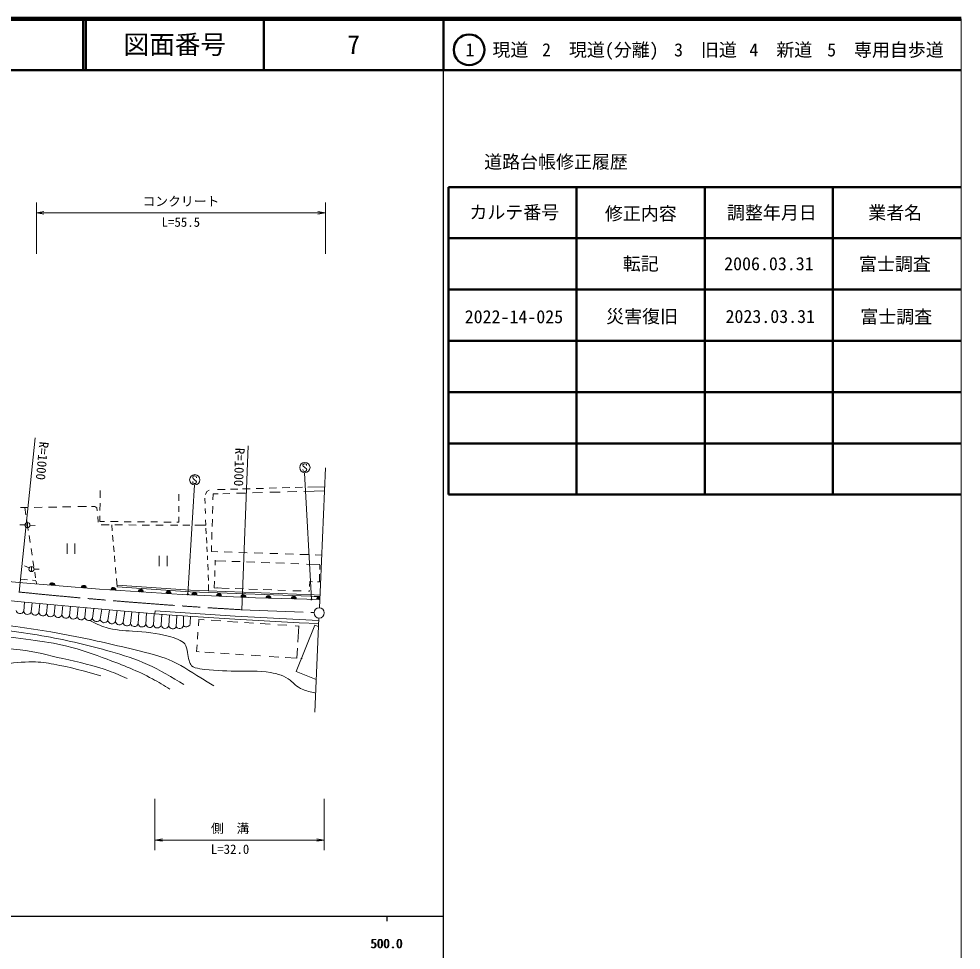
# Model space of a CAD drawing. Units: millimetres, scale not verified. Extents: x 40000 to 680000, y 20000 to 380000.
# Drawn here: x 496194 to 680000, y 198357 to 380000 of the extents above; entities that cross this region are included whole.
import ezdxf
from ezdxf.enums import TextEntityAlignment as Align

# ---------------------------------------------------------------- set-up
doc = ezdxf.new("R2010")
doc.units = ezdxf.units.MM
doc.header["$LTSCALE"] = 1000
doc.linetypes.add('CHAIN', pattern=[18.5, 12, -1.5, 3.5, -1.5])
for name, color, linetype, lineweight in [('M-BGD', 7, 'Continuous', 13), ('M-BMK', 2, 'CHAIN', 13), ('M-BMK-SRVR', 3, 'Continuous', 13), ('M-STR-HTXT', 7, 'Continuous', 13), ('M-STR-STR3', 7, 'Continuous', 13), ('M-STR-STRC', 7, 'Continuous', 13), ('M-TTL', 2, 'Continuous', 140), ('M-TTL-BAND', 7, 'Continuous', 25), ('M-TTL-FRAM', 2, 'Continuous', 50), ('M-TTL-LINE', 7, 'Continuous', 50)]:
    doc.layers.add(name, color=color, linetype=linetype, lineweight=lineweight)
doc.layers.add('M-TTL-TXT', color=7, linetype='Continuous')
doc.styles.add('ＭＳ ゴシック', font='')
doc.styles.get('ＭＳ ゴシック').set_extended_font_data('MS Gothic')

# ---------------------------------------------------------------- blocks, each defined once
blk = doc.blocks.new('open_arrow')
at = {"color": 0, "linetype": 'Continuous', "lineweight": -2}
blk.add_lwpolyline([(7.5, 1.25), (0, 0), (7.5, -1.25)], dxfattribs=at)
blk = doc.blocks.new('filled_dot')
at = {"color": 0, "linetype": 'Continuous', "lineweight": -2, "const_width": 1.25}
blk.add_lwpolyline([(-0.625, 0, 1), (0.625, 0, 1)], format="xyb", close=True, dxfattribs=at)

msp = doc.modelspace()

# ---------------------------------------------------------------- linework, layer by layer
at = {"layer": 'M-BGD'}
for p, q in [((550092, 288598), (551534, 288636)), ((552535, 288663), (555864, 288753)), ((512043, 287979), (512032, 286572)), ((527433, 287305), (527423, 286019)), ((532587, 287215), (532852, 287834)), ((532852, 287834), (533297, 288096)), ((534099, 287347), (534063, 286211)), ((534099, 287328), (535095, 287357)), ((534950, 288190), (536469, 288231)), ((535998, 287383), (537359, 287423)), ((537452, 288258), (538918, 288297)), ((538661, 287461), (540396, 287512)), ((539841, 288322), (541286, 288361)), ((541785, 287552), (543709, 287609)), ((542463, 288392), (543893, 288431)), ((544994, 288460), (546427, 288499)), ((545155, 287651), (547171, 287710)), ((547536, 288529), (549058, 288570)), ((548590, 287751), (550436, 287805)), ((551783, 287844), (555829, 287962)), ((510397, 284904), (511024, 284904)), ((511024, 284904), (511429, 284646)), ((512024, 285516), (512013, 284116)), ((527415, 284964), (527406, 283850)), ((532489, 286413), (532499, 286530)), ((532518, 285461), (532489, 286413)), ((534024, 284957), (533979, 283538)), ((496523, 284707), (497569, 284683)), ((497353, 284688), (497573, 283252)), ((497569, 284683), (497850, 284687)), ((499208, 284711), (500713, 284737)), ((501954, 284758), (503575, 284786)), ((504697, 284805), (506365, 284834)), ((507719, 284858), (509390, 284886)), ((511429, 284646), (511503, 284056)), ((512005, 283076), (511996, 281960)), ((532579, 283522), (532548, 284514)), ((497361, 281281), (496361, 281331)), ((497712, 282338), (497800, 281761)), ((497857, 281764), (497857, 280764)), ((511571, 282950), (511640, 281830)), ((511996, 281960), (512894, 281953)), ((512240, 281291), (513798, 281289)), ((514077, 281944), (515582, 281932)), ((514312, 281288), (514412, 280152)), ((514932, 281287), (516405, 281284)), ((516765, 281922), (518089, 281912)), ((517645, 281282), (519097, 281279)), ((519364, 281902), (520689, 281892)), ((520250, 281277), (521683, 281275)), ((521927, 281882), (523268, 281871)), ((522901, 281273), (524375, 281270)), ((524506, 281862), (525936, 281850)), ((525764, 281268), (527196, 281265)), ((526994, 281842), (527390, 281839)), ((527398, 282850), (527390, 281839)), ((528200, 281263), (529546, 281261)), ((530550, 281259), (532650, 281255)), ((532650, 281254), (532618, 282297)), ((533943, 282429), (533899, 281012)), ((497951, 280773), (498038, 280209)), ((498361, 281221), (499361, 281151)), ((532683, 280669), (532744, 279574)), ((533863, 279891), (533817, 278431)), ((498190, 279215), (498397, 277859)), ((505631, 275687), (505631, 277687)), ((507131, 277687), (507131, 275687)), ((514489, 279280), (514596, 278059)), ((532785, 278834), (532847, 277714)), ((498571, 276722), (498771, 275411)), ((514670, 277214), (514773, 276052)), ((532886, 277017), (532940, 276044)), ((533781, 277304), (533742, 276081)), ((533743, 276102), (535014, 276062)), ((536229, 276023), (537813, 275973)), ((539112, 275932), (540716, 275881)), ((542079, 275838), (543817, 275783)), ((545130, 275741), (546739, 275690)), ((498938, 274321), (499111, 273191)), ((514842, 275263), (514945, 274086)), ((523595, 273242), (523595, 275242)), ((525095, 275242), (525095, 273242)), ((532984, 275247), (533018, 274460)), ((534472, 273432), (534506, 274398)), ((534503, 274307), (536565, 274233)), ((537747, 274190), (539384, 274132)), ((540599, 274088), (542251, 274029)), ((543465, 273985), (545170, 273924)), ((546339, 273882), (548028, 273821)), ((548132, 275646), (549800, 275593)), ((551020, 275554), (552751, 275500)), ((554016, 275459), (555276, 275420)), ((498211, 272901), (497301, 273321)), ((498661, 273191), (498661, 272191)), ((499161, 272671), (500161, 272641)), ((499283, 272064), (499452, 270958)), ((515043, 272974), (515142, 271845)), ((533053, 273656), (533104, 272464)), ((534392, 271222), (534436, 272429)), ((549265, 273777), (550834, 273721)), ((552283, 273669), (554936, 273573)), ((554934, 273531), (554901, 272597)), ((478578, 271784), (496197, 270065)), ((496591, 270732), (497876, 270608)), ((498885, 270511), (499530, 270449)), ((499547, 270337), (499632, 269779)), ((515233, 270820), (515371, 269242)), ((533133, 271539), (533162, 270482)), ((534313, 269016), (534361, 270350)), ((552952, 270240), (552917, 269271)), ((553467, 270222), (552952, 270240)), ((554869, 271720), (554814, 270173)), ((496197, 270065), (511929, 268757)), ((511929, 268757), (528054, 267729)), ((515345, 269544), (529645, 268572)), ((515371, 269242), (529629, 268273)), ((529645, 268572), (553816, 267646)), ((533184, 269659), (533218, 268413)), ((537239, 268911), (534313, 269016)), ((534921, 268994), (534805, 268998)), ((539989, 268812), (538374, 268870)), ((542755, 268713), (541060, 268774)), ((545553, 268613), (543872, 268673)), ((548187, 268518), (546717, 268571)), ((551284, 268407), (549662, 268465)), ((552890, 268522), (552884, 268350)), ((554814, 270173), (554460, 270186)), ((480459, 267856), (497294, 266243)), ((528054, 267729), (542385, 267094)), ((529629, 268273), (554910, 267303)), ((542385, 267094), (554892, 266732)), ((552884, 268350), (552698, 268356)), ((553803, 267346), (554910, 267294)), ((553816, 267646), (554930, 267594)), ((497137, 264480), (497316, 266241)), ((497294, 266243), (515272, 264630)), ((498629, 264329), (498810, 266107)), ((500121, 264177), (500304, 265973)), ((501614, 264025), (501798, 265839)), ((503106, 263873), (503293, 265705)), ((504598, 263721), (504787, 265571)), ((506091, 263569), (506281, 265437)), ((507583, 263417), (507775, 265303)), ((509079, 263275), (509269, 265168)), ((510582, 263124), (510853, 265026)), ((512072, 262890), (512349, 264892)), ((513558, 262684), (513845, 264758)), ((515044, 262479), (515340, 264624)), ((515272, 264630), (525038, 263779)), ((516525, 262264), (516837, 264494)), ((517989, 262036), (518239, 264371)), ((519472, 261993), (519614, 264252)), ((520970, 261899), (521109, 264122)), ((522467, 261805), (522604, 263991)), ((522774, 264531), (522737, 263980)), ((522774, 264531), (538360, 263498)), ((523964, 261711), (524099, 263861)), ((525038, 263779), (538324, 262900)), ((525461, 261617), (525594, 263743)), ((526905, 261407), (527028, 263648)), ((528300, 261607), (528341, 263561)), ((529628, 262211), (529662, 263473)), ((531213, 261630), (531294, 262855)), ((531294, 262855), (532352, 262785)), ((538324, 262900), (550847, 262225)), ((538360, 263498), (550876, 262824)), ((533724, 262694), (535583, 262571)), ((536911, 262483), (538896, 262351)), ((540180, 262266), (541945, 262150)), ((543249, 262063), (545218, 261933)), ((546683, 261836), (548497, 261716)), ((550076, 261611), (550820, 261562)), ((553926, 261750), (550312, 252678)), ((550820, 261562), (550611, 258407)), ((550823, 261612), (550789, 261095)), ((550847, 262225), (554686, 262053)), ((550876, 262824), (554712, 262652)), ((554660, 261458), (553926, 261750)), ((531039, 259000), (531132, 260409)), ((530879, 256592), (530966, 257895)), ((531362, 256560), (530879, 256592)), ((534262, 256368), (532493, 256486)), ((537197, 256174), (535547, 256283)), ((540042, 255986), (538427, 256093)), ((543356, 255766), (541542, 255887)), ((546917, 255531), (544994, 255658)), ((550537, 257286), (550405, 255300)), ((550405, 255300), (548171, 255448)), ((551436, 255232), (551191, 255248)), ((554204, 251128), (550312, 252678))]:
    msp.add_line(p, q, dxfattribs=at)
for centre in [(497857, 281264), (498661, 272691)]:
    msp.add_circle(centre, 500, dxfattribs=at)
for centre, radius, start, end in [((502706, 269524), 500, 355.24762, 175.24762), ((502706, 269524), 500, 355.24762, 175.24762), ((502706, 269524), 450, 355.24762, 175.24762), ((502706, 269524), 400, 355.24762, 175.24762), ((502706, 269524), 350, 355.24762, 175.24762), ((502706, 269524), 300, 355.24762, 175.24762), ((502706, 269524), 250, 355.24762, 175.24762), ((502706, 269524), 200, 355.24762, 175.24762), ((502706, 269524), 150, 355.24762, 175.24762), ((502706, 269524), 100, 355.24762, 175.24762), ((502706, 269524), 50, 355.24762, 175.24762), ((508855, 269013), 500, 355.24762, 175.24762), ((508855, 269013), 500, 355.24762, 175.24762), ((508855, 269013), 450, 355.24762, 175.24762), ((508855, 269013), 400, 355.24762, 175.24762), ((508855, 269013), 350, 355.24762, 175.24762), ((508855, 269013), 300, 355.24762, 175.24762), ((508855, 269013), 250, 355.24762, 175.24762), ((508855, 269013), 200, 355.24762, 175.24762), ((508855, 269013), 150, 355.24762, 175.24762), ((508855, 269013), 100, 355.24762, 175.24762), ((508855, 269013), 50, 355.24762, 175.24762), ((514617, 268586), 500, 356.3534, 176.3534), ((514617, 268586), 500, 356.3534, 176.3534), ((514617, 268586), 450, 356.3534, 176.3534), ((514617, 268586), 400, 356.3534, 176.3534), ((514617, 268586), 350, 356.3534, 176.3534), ((514617, 268586), 300, 356.3534, 176.3534), ((514617, 268586), 250, 356.3534, 176.3534), ((514617, 268586), 200, 356.3534, 176.3534), ((514617, 268586), 150, 356.3534, 176.3534), ((514617, 268586), 100, 356.3534, 176.3534), ((514617, 268586), 50, 356.3534, 176.3534), ((519992, 268243), 500, 356.3534, 176.3534), ((519992, 268243), 500, 356.3534, 176.3534), ((519992, 268243), 450, 356.3534, 176.3534), ((519992, 268243), 400, 356.3534, 176.3534), ((519992, 268243), 350, 356.3534, 176.3534), ((519992, 268243), 300, 356.3534, 176.3534), ((519992, 268243), 250, 356.3534, 176.3534), ((519992, 268243), 200, 356.3534, 176.3534), ((519992, 268243), 150, 356.3534, 176.3534), ((525367, 267901), 500, 356.3534, 176.3534), ((525367, 267901), 500, 356.3534, 176.3534), ((519992, 268243), 100, 356.3534, 176.3534), ((519992, 268243), 50, 356.3534, 176.3534), ((525367, 267901), 450, 356.3534, 176.3534), ((525367, 267901), 400, 356.3534, 176.3534), ((525367, 267901), 350, 356.3534, 176.3534), ((525367, 267901), 300, 356.3534, 176.3534), ((525367, 267901), 250, 356.3534, 176.3534), ((525367, 267901), 200, 356.3534, 176.3534), ((525367, 267901), 150, 356.3534, 176.3534), ((525367, 267901), 100, 356.3534, 176.3534), ((525367, 267901), 50, 356.3534, 176.3534), ((530442, 267624), 500, 357.46182, 177.46182), ((530442, 267624), 500, 357.46182, 177.46182), ((530442, 267624), 450, 357.46182, 177.46182), ((530442, 267624), 400, 357.46182, 177.46182), ((530442, 267624), 350, 357.46182, 177.46182), ((530442, 267624), 300, 357.46182, 177.46182), ((530442, 267624), 250, 357.46182, 177.46182), ((530442, 267624), 200, 357.46182, 177.46182), ((530442, 267624), 150, 357.46182, 177.46182), ((530442, 267624), 100, 357.46182, 177.46182), ((530442, 267624), 50, 357.46182, 177.46182), ((535219, 267412), 500, 357.46182, 177.46182), ((535219, 267412), 500, 357.46182, 177.46182), ((535219, 267412), 450, 357.46182, 177.46182), ((535219, 267412), 400, 357.46182, 177.46182), ((535219, 267412), 350, 357.46182, 177.46182), ((535219, 267412), 300, 357.46182, 177.46182), ((535219, 267412), 250, 357.46182, 177.46182), ((535219, 267412), 200, 357.46182, 177.46182), ((535219, 267412), 150, 357.46182, 177.46182), ((535219, 267412), 100, 357.46182, 177.46182), ((535219, 267412), 50, 357.46182, 177.46182), ((539996, 267200), 500, 357.46182, 177.46182), ((539996, 267200), 500, 357.46182, 177.46182), ((539996, 267200), 450, 357.46182, 177.46182), ((539996, 267200), 400, 357.46182, 177.46182), ((539996, 267200), 350, 357.46182, 177.46182), ((539996, 267200), 300, 357.46182, 177.46182), ((539996, 267200), 250, 357.46182, 177.46182), ((539996, 267200), 200, 357.46182, 177.46182), ((539996, 267200), 150, 357.46182, 177.46182), ((539996, 267200), 100, 357.46182, 177.46182), ((539996, 267200), 50, 357.46182, 177.46182), ((544860, 267023), 500, 358.34285, 178.34285), ((544860, 267023), 500, 358.34285, 178.34285), ((544860, 267023), 450, 358.34285, 178.34285), ((544860, 267023), 400, 358.34285, 178.34285), ((544860, 267023), 350, 358.34285, 178.34285), ((544860, 267023), 300, 358.34285, 178.34285), ((544860, 267023), 250, 358.34285, 178.34285), ((544860, 267023), 200, 358.34285, 178.34285), ((544860, 267023), 150, 358.34285, 178.34285), ((544860, 267023), 100, 358.34285, 178.34285), ((544860, 267023), 50, 358.34285, 178.34285), ((549812, 266879), 500, 358.34285, 178.34285), ((549812, 266879), 500, 358.34285, 178.34285), ((549812, 266879), 450, 358.34285, 178.34285), ((549812, 266879), 400, 358.34285, 178.34285), ((549812, 266879), 350, 358.34285, 178.34285), ((549812, 266879), 300, 358.34285, 178.34285), ((549812, 266879), 250, 358.34285, 178.34285), ((549812, 266879), 200, 358.34285, 178.34285), ((549812, 266879), 150, 358.34285, 178.34285), ((549812, 266879), 100, 358.34285, 178.34285), ((549812, 266879), 50, 358.34285, 178.34285), ((554763, 266736), 500, 72.91281, 178.34285), ((554763, 266736), 450, 70.97063, 178.34285), ((554763, 266736), 350, 65.7639, 178.34285), ((554763, 266736), 250, 56.28426, 178.34285), ((554763, 266736), 150, 358.34285, 178.34285), ((554763, 266736), 100, 358.34285, 178.34285), ((554763, 266736), 50, 358.34285, 178.34285), ((496413, 264774), 781, 190.44819, 337.92778), ((497905, 264622), 781, 190.44819, 337.92778), ((499397, 264470), 781, 190.44819, 337.92778), ((500890, 264318), 781, 190.44819, 337.92778), ((502382, 264166), 781, 190.44819, 337.92778), ((503874, 264015), 781, 190.44819, 337.92778), ((505367, 263863), 781, 190.44819, 337.92778), ((506859, 263711), 781, 190.44819, 337.92778), ((508351, 263559), 781, 190.44819, 338.72178), ((509851, 263398), 781, 189.0623, 339.46057), ((511359, 263209), 781, 186.25781, 335.8621), ((512845, 263004), 781, 188.38251, 335.8621), ((514331, 262798), 781, 188.38251, 335.8621), ((515816, 262593), 781, 188.38251, 335.1183), ((517295, 262396), 781, 189.72805, 332.59451), ((518738, 262259), 781, 196.53598, 340.14623), ((520235, 262165), 781, 192.66664, 340.14623), ((521732, 262071), 781, 192.66664, 340.14623), ((523229, 261977), 781, 192.66664, 340.14623), ((524726, 261883), 781, 192.66664, 340.14623), ((526223, 261789), 781, 192.66664, 330.7887), ((527554, 261841), 781, 213.75263, 342.55244), ((528848, 262163), 781, 225.38133, 3.53867)]:
    msp.add_arc(centre, radius, start, end, dxfattribs=at)
for points, knots in [([(438162, 271155), (439426, 270972), (440691, 270788), (441926, 270486), (443815, 270025), (445633, 269287), (447448, 268562), (448832, 268008), (450215, 267462), (451631, 267014), (453338, 266474), (455094, 266078), (456860, 265759), (460554, 265092), (464294, 264764), (468028, 264421), (472075, 264049), (476115, 263660), (480159, 263249), (489323, 262319), (498507, 261279), (507516, 259485), (511758, 258640), (515960, 257629), (520191, 256598), (521953, 256169), (523719, 255737), (525378, 255051), (527605, 254129), (529638, 252748), (531694, 251453), (532528, 250928), (533366, 250417), (534204, 249905)], [0, 0, 0, 0, 1, 1, 1, 2, 2, 2, 3, 3, 3, 4, 4, 4, 5, 5, 5, 6, 6, 6, 7, 7, 7, 8, 8, 8, 9, 9, 9, 10, 10, 10, 11, 11, 11, 11]), ([(440964, 268269), (442157, 267987), (443349, 267706), (444520, 267349), (446307, 266803), (448043, 266082), (449832, 265550), (452288, 264820), (454845, 264447), (457404, 264170), (462033, 263667), (466667, 263478), (471291, 263124), (476569, 262720), (481835, 262101), (487103, 261493), (491944, 260934), (496788, 260383), (501576, 259526), (505788, 258773), (509956, 257782), (514084, 256598), (516533, 255896), (518968, 255127), (521279, 254089), (523743, 252981), (526066, 251569), (528390, 250156)], [0, 0, 0, 0, 1, 1, 1, 2, 2, 2, 3, 3, 3, 4, 4, 4, 5, 5, 5, 6, 6, 6, 7, 7, 7, 8, 8, 8, 9, 9, 9, 9]), ([(510020, 262636), (511066, 262125), (512111, 261615), (513205, 261283), (514861, 260782), (516629, 260691), (518392, 260572), (520753, 260413), (523106, 260203), (525336, 259610), (525997, 259435), (526647, 259226), (527302, 258941), (527778, 258734), (528257, 258487), (528557, 258104), (528907, 257657), (529014, 257025), (529101, 256431), (529181, 255886), (529243, 255373), (529394, 254841), (529498, 254472), (529645, 254094), (529896, 253838), (530273, 253451), (530887, 253343), (531485, 253252), (533959, 252876), (536184, 252789), (538471, 252792), (540700, 252794), (542987, 252882), (545289, 252499), (546683, 252267), (548083, 251863), (549138, 250993), (549470, 250719), (549769, 250399), (550100, 250115), (550516, 249758), (550984, 249459), (551480, 249236), (552256, 248888), (553102, 248728), (553948, 248567)], [0, 0, 0, 0, 1, 1, 1, 2, 2, 2, 3, 3, 3, 4, 4, 4, 5, 5, 5, 6, 6, 6, 7, 7, 7, 8, 8, 8, 9, 9, 9, 10, 10, 10, 11, 11, 11, 12, 12, 12, 13, 13, 13, 14, 14, 14, 15, 15, 15, 15]), ([(450794, 259819), (454307, 259957), (457819, 260095), (461336, 260154), (464182, 260202), (467030, 260198), (469869, 259987), (471933, 259833), (473992, 259569), (476018, 259150), (477655, 258811), (479270, 258372), (480912, 258062), (482321, 257797), (483749, 257628), (485179, 257519), (487211, 257363), (489247, 257329), (491286, 257268), (493020, 257216), (494757, 257145), (496473, 256933), (499279, 256586), (502027, 255862), (504797, 255218), (507817, 254516), (510862, 253908), (513749, 252834), (514953, 252386), (516129, 251857), (517305, 251328)], [0, 0, 0, 0, 1, 1, 1, 2, 2, 2, 3, 3, 3, 4, 4, 4, 5, 5, 5, 6, 6, 6, 7, 7, 7, 8, 8, 8, 9, 9, 9, 10, 10, 10, 10]), ([(490659, 259819), (493281, 259534), (495904, 259249), (498523, 258899), (500884, 258583), (503244, 258214), (505550, 257644), (508222, 256984), (510823, 256056), (513414, 255092), (516427, 253973), (519425, 252807), (522241, 251286), (523405, 250657), (524538, 249968), (525671, 249278)], [0, 0, 0, 0, 1, 1, 1, 2, 2, 2, 3, 3, 3, 4, 4, 4, 5, 5, 5, 5]), ([(462800, 256766), (464806, 256869), (466812, 256973), (468823, 257017), (470303, 257049), (471785, 257049), (473257, 256933), (474884, 256805), (476498, 256536), (478110, 256264), (480082, 255930), (482050, 255591), (484008, 255176), (485620, 254834), (487226, 254441), (488860, 254256), (490189, 254105), (491535, 254093), (492876, 254172), (494891, 254292), (496893, 254620), (498899, 254590), (500284, 254570), (501670, 254379), (503041, 254130), (506132, 253571), (509146, 252721), (512160, 251872)], [0, 0, 0, 0, 1, 1, 1, 2, 2, 2, 3, 3, 3, 4, 4, 4, 5, 5, 5, 6, 6, 6, 7, 7, 7, 8, 8, 8, 9, 9, 9, 9])]:
    msp.add_open_spline(points, degree=3, knots=knots, dxfattribs=at)
at = {"layer": 'M-BMK'}
msp.add_line((539653, 264750), (553780, 264197), dxfattribs=at)
msp.add_arc((597237, 1263090), 1000000, 264.20077, 266.69887, dxfattribs=at)
at = {"layer": 'M-BMK-SRVR'}
for p, q in [((556026, 292424), (554821, 265124)), ((554733, 263126), (553923, 244769))]:
    msp.add_line(p, q, dxfattribs=at)
msp.add_circle((554777, 264125), 1000, dxfattribs=at)
at = {"layer": 'M-STR-HTXT'}
for p, q in [((499363, 298255), (496231, 268204)), ((540938, 296725), (539688, 264748))]:
    msp.add_line(p, q, dxfattribs=at)
at = {"layer": 'M-STR-STR3'}
for p, q in [((499632, 334152), (499632, 344152)), ((555983, 334152), (555983, 344152)), ((499632, 342152), (555983, 342152)), ((522737, 227840), (522737, 217840)), ((555776, 227840), (555776, 217840)), ((522737, 219840), (555776, 219840))]:
    msp.add_line(p, q, dxfattribs=at)
at = {"layer": 'M-STR-STRC'}
for p, q in [((551709, 293173), (551585, 292989)), ((551585, 292989), (551587, 292857)), ((551587, 292857), (551651, 292728)), ((551651, 292728), (551906, 292546)), ((551901, 293239), (551709, 293173)), ((552022, 293236), (551901, 293239)), ((551906, 292546), (552035, 292414)), ((552272, 293118), (552022, 293236)), ((552035, 292414), (552214, 292299)), ((552214, 292299), (552341, 292098)), ((552335, 292986), (552272, 293118)), ((552335, 292857), (552335, 292986)), ((530224, 290800), (530100, 290616)), ((530100, 290616), (530103, 290484)), ((530103, 290484), (530166, 290355)), ((530416, 290866), (530224, 290800)), ((530537, 290863), (530416, 290866)), ((530787, 290745), (530537, 290863)), ((530851, 290613), (530787, 290745)), ((530851, 290484), (530851, 290613)), ((551587, 292009), (551585, 292130)), ((551627, 291906), (551587, 292009)), ((551711, 291796), (551627, 291906)), ((551898, 291735), (551711, 291796)), ((552033, 291735), (551898, 291735)), ((553263, 266780), (551928, 291478)), ((552133, 291764), (552033, 291735)), ((552275, 291856), (552133, 291764)), ((552335, 291988), (552275, 291856)), ((552341, 292098), (552335, 291988)), ((529154, 267767), (530443, 289105)), ((530103, 289636), (530100, 289757)), ((530142, 289533), (530103, 289636)), ((530227, 289423), (530142, 289533)), ((530166, 290355), (530421, 290173)), ((530413, 289362), (530227, 289423)), ((530548, 289362), (530413, 289362)), ((530421, 290173), (530550, 290042)), ((530648, 289391), (530548, 289362)), ((530550, 290042), (530730, 289926)), ((530790, 289483), (530648, 289391)), ((530730, 289926), (530856, 289726)), ((530851, 289615), (530790, 289483)), ((530856, 289726), (530851, 289615))]:
    msp.add_line(p, q, dxfattribs=at)
for centre in [(551992, 292476), (530507, 290103)]:
    msp.add_circle(centre, 1000, dxfattribs=at)
at = {"layer": 'M-TTL'}
msp.add_line((680000, 380000), (40000, 380000), dxfattribs=at)
at = {"layer": 'M-TTL', "lineweight": 13}
msp.add_line((680000, 20000), (680000, 380000), dxfattribs=at)
at = {"layer": 'M-TTL-BAND'}
for p, q in [((579000, 20000), (579000, 370000)), ((40000, 205000), (579000, 205000)), ((568000, 205000), (568000, 204000))]:
    msp.add_line(p, q, dxfattribs=at)
at = {"layer": 'M-TTL-FRAM'}
for p, q in [((580000, 347197), (580000, 287197)), ((580000, 347197), (680000, 347197)), ((580000, 287197), (680000, 287197))]:
    msp.add_line(p, q, dxfattribs=at)
at = {"layer": 'M-TTL-LINE'}
for p, q in [((508747, 380000), (508747, 370000)), ((509247, 380000), (509247, 370000)), ((543997, 380000), (543997, 370000)), ((579000, 380000), (579000, 370000)), ((40000, 370000), (680000, 370000)), ((605000, 347197), (605000, 287197)), ((630000, 347197), (630000, 287197)), ((655000, 347197), (655000, 287197)), ((580000, 337197), (680000, 337197)), ((580000, 327197), (680000, 327197)), ((580000, 317197), (680000, 317197)), ((580000, 307197), (680000, 307197)), ((580000, 297197), (680000, 297197))]:
    msp.add_line(p, q, dxfattribs=at)
msp.add_circle((584031, 373958), 3000, dxfattribs=at)

# ---------------------------------------------------------------- block references
at = {"layer": 'M-STR-STR3', "xscale": 193, "yscale": 193}
for p in [(499632, 342152), (522737, 219840)]:
    msp.add_blockref('open_arrow', p, dxfattribs=at)
at = {"layer": 'M-STR-STR3', "xscale": 193, "yscale": 193, "rotation": 180}
for p in [(555983, 342152), (555776, 219840)]:
    msp.add_blockref('open_arrow', p, dxfattribs=at)
at = {"layer": 'M-STR-STRC', "xscale": 160, "yscale": 160}
for p, rotation in [((529154, 267767), 86.5), ((553263, 266780), 93.1)]:
    msp.add_blockref('filled_dot', p, dxfattribs=dict(at, rotation=rotation))

# ---------------------------------------------------------------- texts
at = {"layer": 'M-STR-HTXT', "style": 'ＭＳ ゴシック'}
for rotation, p in [(264.653, (501109, 297515)), (267.955, (539335, 296312))]:
    msp.add_text('R=1000', height=1833, rotation=rotation, dxfattribs=at).set_placement(p, align=Align.MIDDLE_LEFT)
at = {"layer": 'M-STR-STR3', "style": 'ＭＳ ゴシック'}
for s, p in [('コンクリート', (520308, 342948)), ('L=55.5', (524058, 338889)), ('側\u3000溝', (533654, 220638)), ('L=32.0', (533654, 216584))]:
    msp.add_text(s, height=1833, dxfattribs=at).set_placement(p, align=Align.BOTTOM_LEFT)
at = {"layer": 'M-TTL-BAND', "style": 'ＭＳ ゴシック'}
for p in [(567844, 198195), (568000, 198195)]:
    msp.add_text('500.0', height=1833, dxfattribs=at).set_placement(p, align=Align.BOTTOM_CENTER)
at = {"layer": 'M-TTL-TXT', "style": 'ＭＳ ゴシック'}
for s, height, p in [('図面番号', 3666, (526622, 375000)), ('7', 3666, (561497, 375000)), ('1\u3000現道', 2566, (589448, 373958)), ('2\u3000現道(分離)', 2566, (609619, 373958)), ('3\u3000旧道', 2566, (630121, 373958)), ('4\u3000新道', 2566, (644824, 373958)), ('5\u3000専用自歩道', 2566, (665228, 373958)), ('道路台帳修正履歴', 2566, (600968, 352113)), ('カルテ番号', 2566, (592839, 342277)), ('調整年月日', 2566, (643089, 342197)), ('業者名', 2566, (667134, 342197)), ('修正内容', 2566, (617509, 342023)), ('転記', 2566, (617500, 332245)), ('2006.03.31', 2566, (642500, 332245)), ('富士調査', 2566, (667077, 332189)), ('災害復旧', 2566, (617764, 321963)), ('富士調査', 2566, (667340, 321906)), ('2022-14-025', 2566, (592764, 321906)), ('2023.03.31', 2566, (642764, 321963))]:
    msp.add_text(s, height=height, dxfattribs=at).set_placement(p, align=Align.MIDDLE_CENTER)

doc.saveas('drawing.dxf')
